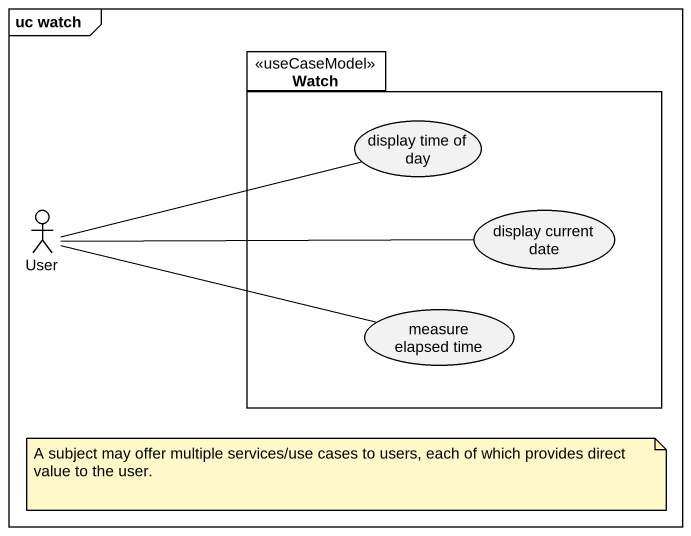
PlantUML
@startuml
mainframe uc watch
package Watch <<useCaseModel>> {
  usecase "display time of day" as display_time_of_day
  usecase "display current date" as display_current_date
  usecase "measure elapsed time" as measure_elapsed_time
}
actor User
User -right- display_time_of_day
User -right- display_current_date
User -right- measure_elapsed_time
note as N1
  A subject may offer multiple services/use cases to users, each of which provides direct value to the user.
end note
@enduml
